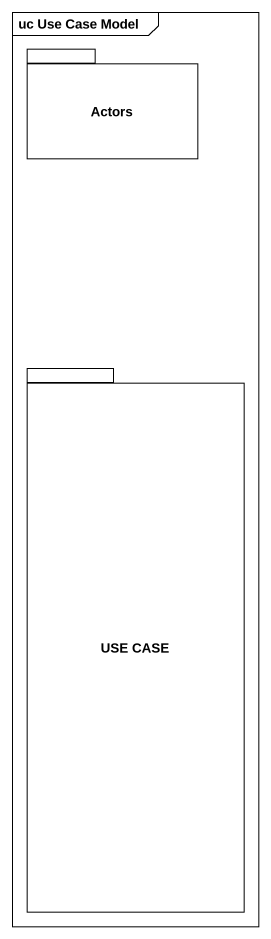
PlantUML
@startuml
mainframe uc Use Case Model
package Actors {
}
package "USE CASE" as USE_CASE {
}
@enduml
